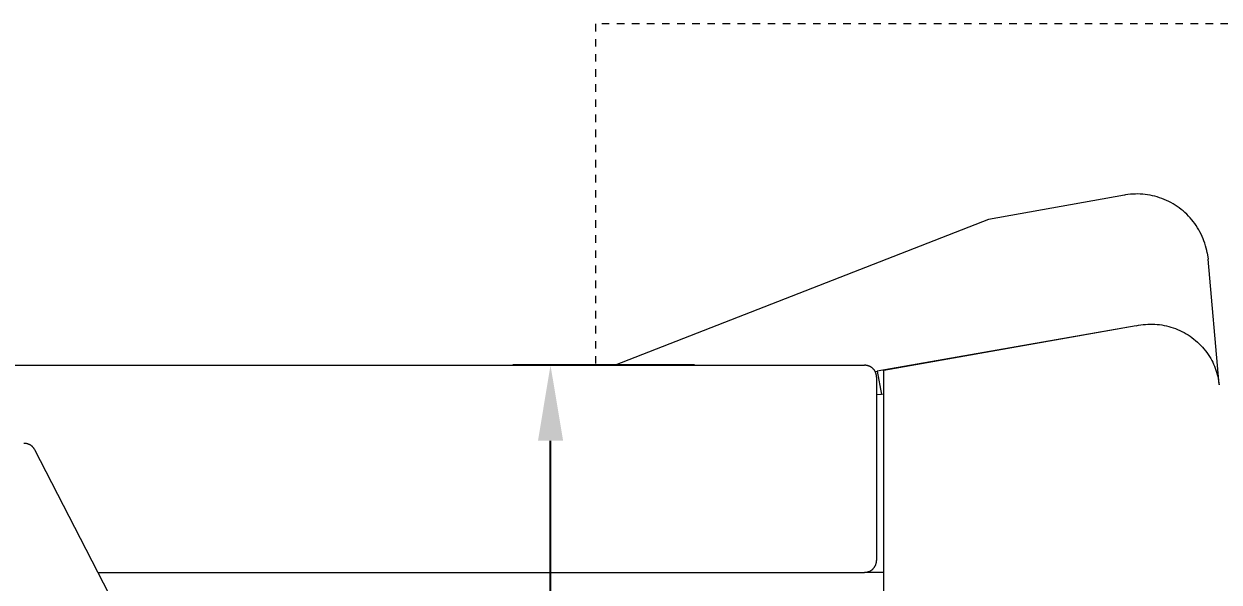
# Model space of a CAD drawing. Header units: inches. Extents: x -10 to 196, y -2 to 124.
# Drawn here: x 96.79 to 112.62, y 66.27 to 73.67 of the extents above; entities that cross this region are included whole.
import ezdxf

# ---------------------------------------------------------------- set-up
doc = ezdxf.new("R2010")
doc.units = ezdxf.units.IN
doc.linetypes.add('HIDDEN', pattern=[1.905, 1.27, -0.635])
for name, color, linetype, lineweight in [('ZANO_R', 7, 'Continuous', 0), ('ZANO_R_przerywana', 250, 'HIDDEN', 0), ('ZANO_W', 1, 'Continuous', 0)]:
    doc.layers.add(name, color=color, linetype=linetype, lineweight=lineweight)
doc.styles.get("Standard").update_dxf_attribs({"font": 'arial.ttf'})
doc.dimstyles.new('amerykanie', dxfattribs={"dimtxt": 50, "dimasz": 50, "dimexe": 0.5, "dimexo": 0.5, "dimgap": 1, "dimtad": 1, "dimdec": 0, "dimzin": 0, "dimlunit": 5, "dimtxsty": 'Standard', "dimcen": 0.09, "dimclrd": 1, "dimclre": 1, "dimclrt": 1, "dimazin": 0, "dimtfac": 1, "dimtdec": 0, "dimtmove": 0, "dimatfit": 3, "dimfxl": 1, "dimtzin": 0, "dimarcsym": 1})

# ---------------------------------------------------------------- blocks, each defined once
blk = doc.blocks.new('*D393')
at = {"layer": 'ZANO_W', "color": 1, "lineweight": -2}
for p, q in [((105.676, 69.146), (103.267, 69.146)), ((103.767, 47.691), (103.767, 68.146)), ((105.676, 46.691), (103.267, 46.691))]:
    blk.add_line(p, q, dxfattribs=at)
at = {"layer": 'ZANO_W', "color": 1}
for points in [[(103.934, 68.146), (103.601, 68.146), (103.767, 69.146)], [(103.601, 47.691), (103.934, 47.691), (103.767, 46.691)]]:
    blk.add_solid(points, dxfattribs=at)
at = {"layer": 'ZANO_W', "color": 1, "insert": (102.427, 57.918), "char_height": 1.625, "attachment_point": 5, "rotation": 90}
blk.add_mtext('22 7/16', dxfattribs=at)

msp = doc.modelspace()

# ---------------------------------------------------------------- linework, layer by layer
at = {"layer": 'ZANO_R'}
for p, q in [((111.48241, 71.41308), (111.44984, 71.41077)), ((111.51505, 71.41427), (111.48241, 71.41308)), ((111.54771, 71.41434), (111.51505, 71.41427)), ((111.58035, 71.41329), (111.54771, 71.41434)), ((111.61293, 71.41111), (111.58035, 71.41329)), ((111.37294, 71.4008), (109.56776, 71.07686)), ((111.38502, 71.40279), (111.37294, 71.4008)), ((111.41736, 71.40734), (111.38502, 71.40279)), ((111.44984, 71.41077), (111.41736, 71.40734)), ((111.64542, 71.40781), (111.61293, 71.41111)), ((111.67778, 71.4034), (111.64542, 71.40781)), ((111.70997, 71.39787), (111.67778, 71.4034)), ((111.74195, 71.39125), (111.70997, 71.39787)), ((111.77368, 71.38352), (111.74195, 71.39125)), ((111.80513, 71.37471), (111.77368, 71.38352)), ((111.83625, 71.36482), (111.80513, 71.37471)), ((111.86702, 71.35387), (111.83625, 71.36482)), ((111.89739, 71.34186), (111.86702, 71.35387)), ((111.92733, 71.32882), (111.89739, 71.34186)), ((111.9568, 71.31476), (111.92733, 71.32882)), ((111.98578, 71.29969), (111.9568, 71.31476)), ((112.01421, 71.28363), (111.98578, 71.29969)), ((112.04208, 71.2666), (112.01421, 71.28363)), ((112.06935, 71.24862), (112.04208, 71.2666)), ((112.09598, 71.22972), (112.06935, 71.24862)), ((112.12194, 71.20991), (112.09598, 71.22972)), ((112.14721, 71.18922), (112.12194, 71.20991)), ((112.17175, 71.16768), (112.14721, 71.18922)), ((112.19554, 71.1453), (112.17175, 71.16768)), ((112.21854, 71.12211), (112.19554, 71.1453)), ((112.24073, 71.09815), (112.21854, 71.12211)), ((112.26208, 71.07344), (112.24073, 71.09815)), ((109.56776, 71.07686), (104.62535, 69.14627)), ((112.28257, 71.04801), (112.26208, 71.07344)), ((112.30218, 71.02189), (112.28257, 71.04801)), ((112.32087, 70.99511), (112.30218, 71.02189)), ((112.33863, 70.96771), (112.32087, 70.99511)), ((112.35544, 70.93971), (112.33863, 70.96771)), ((112.37127, 70.91114), (112.35544, 70.93971)), ((112.38611, 70.88205), (112.37127, 70.91114)), ((112.39995, 70.85247), (112.38611, 70.88205)), ((112.41275, 70.82243), (112.39995, 70.85247)), ((112.42452, 70.79196), (112.41275, 70.82243)), ((112.43523, 70.76111), (112.42452, 70.79196)), ((112.44487, 70.72991), (112.43523, 70.76111)), ((112.45344, 70.69839), (112.44487, 70.72991)), ((112.46091, 70.6666), (112.45344, 70.69839)), ((112.46729, 70.63457), (112.46091, 70.6666)), ((112.46729, 70.63457), (112.47861, 70.54967)), ((112.6238, 68.89022), (112.47861, 70.54967)), ((111.52446, 69.66902), (111.55504, 69.67523)), ((111.55504, 69.67523), (111.58581, 69.68039)), ((111.58581, 69.68039), (111.61675, 69.68451)), ((111.61675, 69.68451), (111.6478, 69.68756)), ((111.6478, 69.68756), (111.67895, 69.68956)), ((111.67895, 69.68956), (111.71014, 69.6905)), ((111.71014, 69.6905), (111.74134, 69.69037)), ((111.74134, 69.69037), (111.77253, 69.68917)), ((111.77253, 69.68917), (111.80365, 69.68692)), ((111.80365, 69.68692), (111.83468, 69.68361)), ((111.83468, 69.68361), (111.86558, 69.67924)), ((111.86558, 69.67924), (111.89631, 69.67382)), ((111.89631, 69.67382), (111.92684, 69.66735)), ((111.52446, 69.66902), (108.09551, 69.06592)), ((111.52449, 69.66863), (108.18091, 69.07757)), ((111.92684, 69.66735), (111.95713, 69.65985)), ((111.95713, 69.65985), (111.98715, 69.65132)), ((111.98715, 69.65132), (112.01686, 69.64177)), ((112.01686, 69.64177), (112.04623, 69.63122)), ((112.04623, 69.63122), (112.07522, 69.61967)), ((112.07522, 69.61967), (112.1038, 69.60714)), ((112.1038, 69.60714), (112.13193, 69.59364)), ((112.13193, 69.59364), (112.15959, 69.5792)), ((112.15959, 69.5792), (112.18675, 69.56381)), ((112.18675, 69.56381), (112.21336, 69.54751)), ((112.21336, 69.54751), (112.2394, 69.53032)), ((112.2394, 69.53032), (112.26484, 69.51224)), ((112.26484, 69.51224), (112.28965, 69.49331)), ((112.28965, 69.49331), (112.3138, 69.47355)), ((112.3138, 69.47355), (112.33726, 69.45297)), ((112.33726, 69.45297), (112.36, 69.43161)), ((112.36, 69.43161), (112.38201, 69.40948)), ((112.38201, 69.40948), (112.40325, 69.38662)), ((112.40325, 69.38662), (112.42369, 69.36304)), ((112.42369, 69.36304), (112.44333, 69.33879)), ((112.44333, 69.33879), (112.46212, 69.31387)), ((112.46212, 69.31387), (112.48005, 69.28834)), ((112.48005, 69.28834), (112.49711, 69.2622)), ((112.49711, 69.2622), (112.51326, 69.2355)), ((112.51326, 69.2355), (112.52695, 69.21051)), ((112.52695, 69.21051), (112.53983, 69.18508)), ((9.86552, 69.14627), (107.92843, 69.14627)), ((9.86552, 69.14627), (107.92843, 69.14627)), ((107.9338, 69.14617), (107.92843, 69.14627)), ((107.93917, 69.1459), (107.9338, 69.14617)), ((107.94453, 69.14544), (107.93917, 69.1459)), ((107.94987, 69.1448), (107.94453, 69.14544)), ((107.95519, 69.14398), (107.94987, 69.1448)), ((107.96047, 69.14297), (107.95519, 69.14398)), ((107.96571, 69.14179), (107.96047, 69.14297)), ((107.97092, 69.14043), (107.96571, 69.14179)), ((107.97607, 69.13889), (107.97092, 69.14043)), ((107.98117, 69.13717), (107.97607, 69.13889)), ((107.9862, 69.13529), (107.98117, 69.13717)), ((107.99117, 69.13323), (107.9862, 69.13529)), ((107.99607, 69.131), (107.99117, 69.13323)), ((108.00088, 69.12861), (107.99607, 69.131)), ((108.00561, 69.12605), (108.00088, 69.12861)), ((108.01025, 69.12334), (108.00561, 69.12605)), ((108.0148, 69.12047), (108.01025, 69.12334)), ((108.01925, 69.11744), (108.0148, 69.12047)), ((108.02359, 69.11426), (108.01925, 69.11744)), ((108.02782, 69.11094), (108.02359, 69.11426)), ((108.03193, 69.10748), (108.02782, 69.11094)), ((108.03592, 69.10388), (108.03193, 69.10748)), ((108.03979, 69.10014), (108.03592, 69.10388)), ((108.04352, 69.09627), (108.03979, 69.10014)), ((108.04713, 69.09228), (108.04352, 69.09627)), ((108.05059, 69.08817), (108.04713, 69.09228)), ((108.05391, 69.08394), (108.05059, 69.08817)), ((108.05709, 69.0796), (108.05391, 69.08394)), ((108.06012, 69.07515), (108.05709, 69.0796)), ((108.06299, 69.07061), (108.06012, 69.07515)), ((108.0657, 69.06596), (108.06299, 69.07061)), ((108.06826, 69.06123), (108.0657, 69.06596)), ((108.0669, 69.06379), (108.09551, 69.06592)), ((108.07065, 69.05642), (108.06826, 69.06123)), ((108.07288, 69.05152), (108.07065, 69.05642)), ((108.07493, 69.04655), (108.07288, 69.05152)), ((108.07682, 69.04152), (108.07493, 69.04655)), ((108.07854, 69.03642), (108.07682, 69.04152)), ((108.09551, 69.06592), (108.15007, 68.75729)), ((108.18091, 60.34679), (108.18091, 69.07757)), ((112.53983, 69.18508), (112.55187, 69.15926)), ((112.55187, 69.15926), (112.56307, 69.13305)), ((112.56307, 69.13305), (112.57342, 69.1065)), ((112.57342, 69.1065), (112.5829, 69.07962)), ((112.5829, 69.07962), (112.5915, 69.05245)), ((112.5915, 69.05245), (112.59921, 69.02501)), ((108.08007, 69.03127), (108.07854, 69.03642)), ((108.08144, 69.02607), (108.08007, 69.03127)), ((108.08262, 69.02082), (108.08144, 69.02607)), ((108.08362, 69.01554), (108.08262, 69.02082)), ((108.08445, 69.01022), (108.08362, 69.01554)), ((108.08509, 69.00488), (108.08445, 69.01022)), ((108.08555, 68.99953), (108.08509, 69.00488)), ((108.08582, 68.99415), (108.08555, 68.99953)), ((108.08591, 68.98878), (108.08582, 68.99415)), ((108.08591, 68.98878), (108.08591, 66.56061)), ((112.59921, 69.02501), (112.60603, 68.99734)), ((112.60603, 68.99734), (112.61195, 68.96947)), ((112.61195, 68.96947), (112.61696, 68.94141)), ((112.61696, 68.94141), (112.62106, 68.91321)), ((112.62106, 68.91321), (112.62424, 68.88489)), ((108.15007, 68.75729), (108.08591, 68.7525)), ((108.18091, 68.76271), (108.15007, 68.75729)), ((96.79043, 68.11586), (96.79581, 68.11577)), ((96.79581, 68.11577), (96.80119, 68.11549)), ((96.80119, 68.11549), (96.80656, 68.11503)), ((96.80656, 68.11503), (96.81191, 68.11438)), ((96.81191, 68.11438), (96.81723, 68.11356)), ((96.81723, 68.11356), (96.82253, 68.11255)), ((96.82253, 68.11255), (96.82778, 68.11136)), ((96.82778, 68.11136), (96.83299, 68.11)), ((96.83299, 68.11), (96.83816, 68.10845)), ((96.83816, 68.10845), (96.84326, 68.10673)), ((96.84326, 68.10673), (96.8483, 68.10484)), ((96.8483, 68.10484), (96.85328, 68.10277)), ((96.85328, 68.10277), (96.85818, 68.10054)), ((96.85818, 68.10054), (96.86301, 68.09814)), ((96.86301, 68.09814), (96.86775, 68.09557)), ((96.86775, 68.09557), (96.87239, 68.09285)), ((96.87239, 68.09285), (96.87694, 68.08996)), ((96.87694, 68.08996), (96.8814, 68.08693)), ((96.8814, 68.08693), (96.88574, 68.08374)), ((96.88574, 68.08374), (96.88997, 68.08041)), ((96.88997, 68.08041), (96.89409, 68.07693)), ((96.89409, 68.07693), (96.89808, 68.07331)), ((96.89808, 68.07331), (96.90195, 68.06957)), ((96.90195, 68.06957), (96.90569, 68.06569)), ((96.90569, 68.06569), (96.90929, 68.06168)), ((96.90929, 68.06168), (96.91276, 68.05755)), ((96.91276, 68.05755), (96.91608, 68.05331)), ((96.91608, 68.05331), (96.91925, 68.04896)), ((96.91925, 68.04896), (96.92228, 68.0445)), ((96.92228, 68.0445), (96.92514, 68.03994)), ((96.92514, 68.03994), (96.92786, 68.03528)), ((96.92786, 68.03528), (96.93041, 68.03054)), ((96.93041, 68.03054), (97.91622, 66.11837)), ((108.07493, 66.50283), (108.07682, 66.50787)), ((108.07682, 66.50787), (108.07854, 66.51296)), ((108.07854, 66.51296), (108.08007, 66.51812)), ((108.08007, 66.51812), (108.08144, 66.52332)), ((108.08144, 66.52332), (108.08262, 66.52856)), ((108.08262, 66.52856), (108.08362, 66.53385)), ((108.08362, 66.53385), (108.08445, 66.53916)), ((108.08445, 66.53916), (108.08509, 66.5445)), ((108.08509, 66.5445), (108.08555, 66.54986)), ((108.08555, 66.54986), (108.08582, 66.55523)), ((108.08582, 66.55523), (108.08591, 66.56061)), ((97.76941, 66.40312), (107.92843, 66.40312)), ((107.92843, 66.40312), (107.9338, 66.40321)), ((108.18091, 66.40312), (107.92843, 66.40312)), ((107.9338, 66.40321), (107.93917, 66.40349)), ((107.93917, 66.40349), (107.94453, 66.40394)), ((107.94453, 66.40394), (107.94987, 66.40459)), ((107.94987, 66.40459), (107.95519, 66.40541)), ((107.95519, 66.40541), (107.96047, 66.40641)), ((107.96047, 66.40641), (107.96571, 66.4076)), ((107.96571, 66.4076), (107.97092, 66.40896)), ((107.97092, 66.40896), (107.97607, 66.4105)), ((107.97607, 66.4105), (107.98117, 66.41221)), ((107.98117, 66.41221), (107.9862, 66.4141)), ((107.9862, 66.4141), (107.99117, 66.41616)), ((107.99117, 66.41616), (107.99607, 66.41838)), ((107.99607, 66.41838), (108.00088, 66.42077)), ((108.00088, 66.42077), (108.00561, 66.42333)), ((108.00561, 66.42333), (108.01025, 66.42605)), ((108.01025, 66.42605), (108.0148, 66.42892)), ((108.0148, 66.42892), (108.01925, 66.43194)), ((108.01925, 66.43194), (108.02359, 66.43512)), ((108.02359, 66.43512), (108.02782, 66.43844)), ((108.02782, 66.43844), (108.03193, 66.44191)), ((108.03193, 66.44191), (108.03592, 66.44551)), ((108.03592, 66.44551), (108.03979, 66.44925)), ((108.03979, 66.44925), (108.04352, 66.45311)), ((108.04352, 66.45311), (108.04713, 66.4571)), ((108.04713, 66.4571), (108.05059, 66.46122)), ((108.05059, 66.46122), (108.05391, 66.46545)), ((108.05391, 66.46545), (108.05709, 66.46979)), ((108.05709, 66.46979), (108.06012, 66.47423)), ((108.06012, 66.47423), (108.06299, 66.47878)), ((108.06299, 66.47878), (108.0657, 66.48342)), ((108.0657, 66.48342), (108.06826, 66.48815)), ((108.06826, 66.48815), (108.07065, 66.49297)), ((108.07065, 66.49297), (108.07288, 66.49786)), ((108.07288, 66.49786), (108.07493, 66.50283))]:
    msp.add_line(p, q, dxfattribs=at)
at = {"layer": 'ZANO_R_przerywana', "ltscale": 0.05}
for p, q in [((104.36498, 73.66722), (104.36498, 69.14627)), ((118.14513, 73.66722), (104.36498, 73.66722))]:
    msp.add_line(p, q, dxfattribs=at)

# ---------------------------------------------------------------- dimensions: what is measured, and where the dimension line sits
at = {"layer": 'ZANO_W'}
dim = msp.add_linear_dim(base=(103.76727, 69.14627), p1=(106.1762, 46.69071), p2=(106.1762, 69.14627), angle=90, dimstyle='amerykanie', override={"dimtxt": 1.625, "dimasz": 1, "dimgap": 0.5, "dimdec": 4, "dimaunit": 1, "dimadec": 1, "dimtdec": 4, "dimtmove": 1, "dimfrac": 2}, dxfattribs=at)
dim.commit()
dim.dimension.update_dxf_attribs({"geometry": '*D393', "text_midpoint": (102.42706, 57.91849)})

doc.saveas('drawing.dxf')
